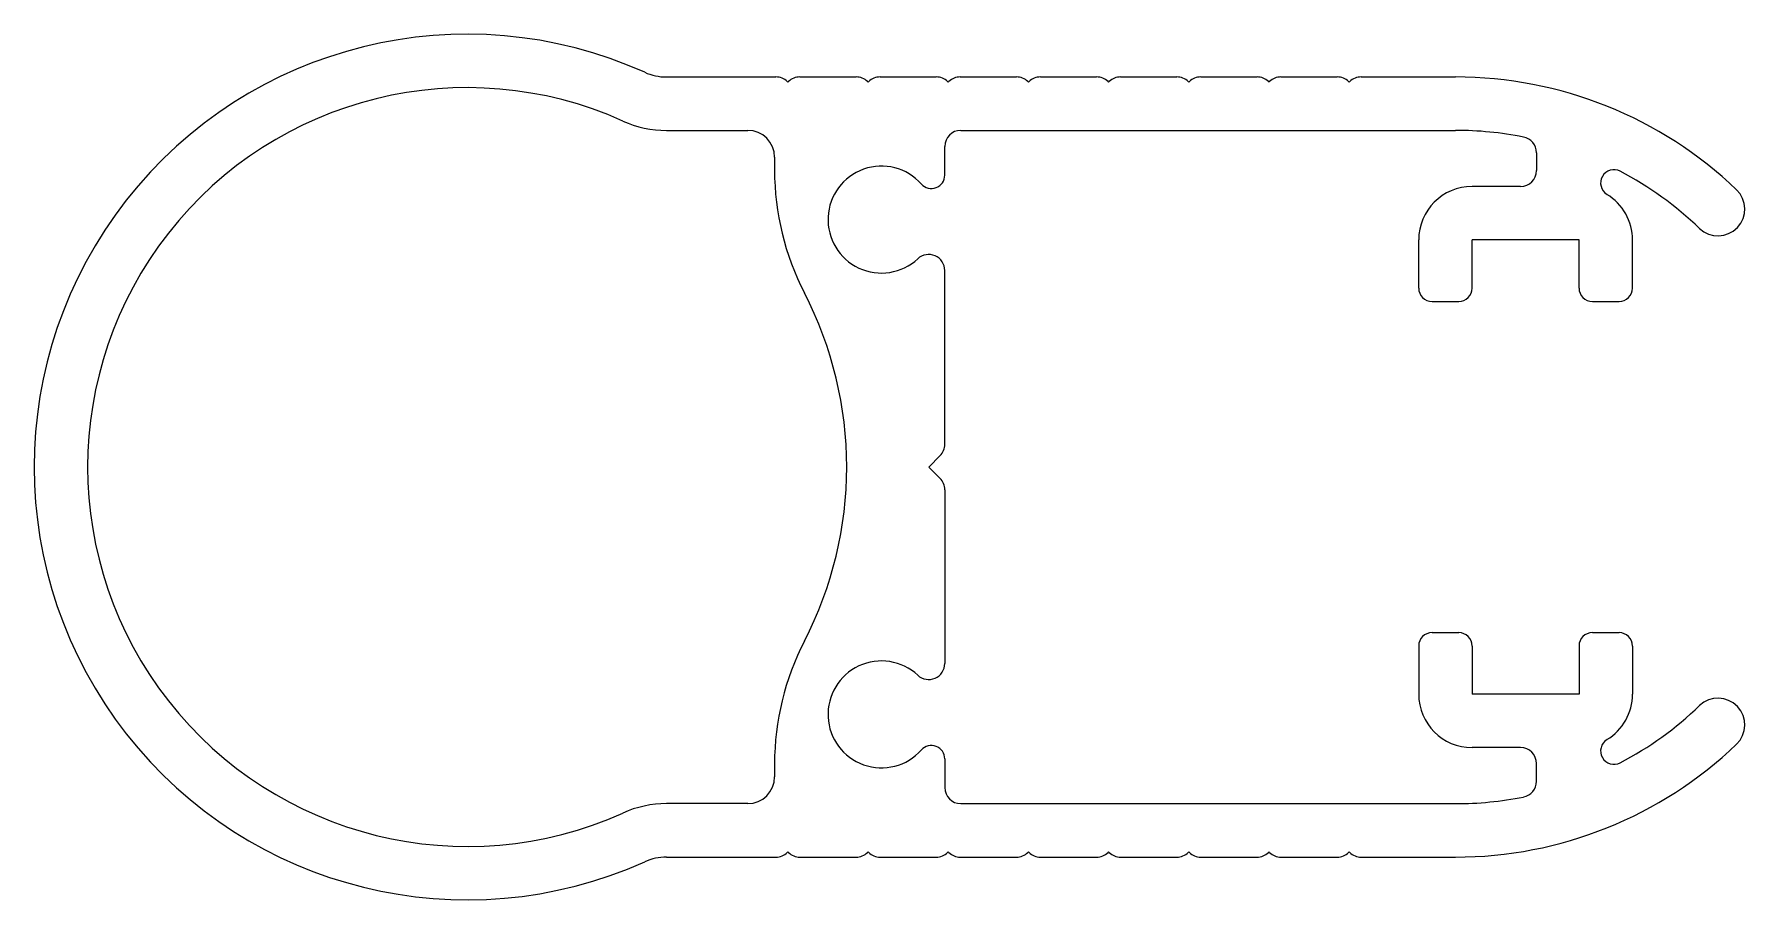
# Model space of a CAD drawing. Extents: x 728.4 to 760.4, y 733.6 to 749.8.
import ezdxf

# ---------------------------------------------------------------- set-up
doc = ezdxf.new("R2010")
doc.units = 0
doc.layers.get('0').update_dxf_attribs({"linetype": 'CONTINUOUS'})

msp = doc.modelspace()

# ---------------------------------------------------------------- linework, layer by layer
at = {"linetype": 'CONTINUOUS'}
for p, q in [((740.236, 749.012), (742.281, 749.012)), ((742.493, 748.925), (742.505, 748.912)), ((742.517, 748.925), (742.505, 748.912)), ((742.729, 749.012), (743.781, 749.012)), ((743.993, 748.925), (744.005, 748.912)), ((744.017, 748.925), (744.005, 748.912)), ((744.229, 749.012), (745.281, 749.012)), ((745.493, 748.925), (745.505, 748.912)), ((745.517, 748.925), (745.505, 748.912)), ((745.729, 749.012), (746.781, 749.012)), ((746.993, 748.925), (747.005, 748.912)), ((747.017, 748.925), (747.005, 748.912)), ((747.229, 749.012), (748.281, 749.012)), ((748.493, 748.925), (748.505, 748.912)), ((748.517, 748.925), (748.505, 748.912)), ((748.729, 749.012), (749.781, 749.012)), ((749.993, 748.925), (750.005, 748.912)), ((750.017, 748.925), (750.005, 748.912)), ((750.229, 749.012), (751.281, 749.012)), ((751.493, 748.925), (751.505, 748.912)), ((751.517, 748.925), (751.505, 748.912)), ((751.729, 749.012), (752.781, 749.012)), ((752.993, 748.925), (753.005, 748.912)), ((753.017, 748.925), (753.005, 748.912)), ((753.229, 749.012), (754.994, 749.012)), ((740.236, 748.012), (741.755, 748.012)), ((745.739, 748.012), (754.994, 748.012)), ((745.439, 747.174), (745.439, 747.712)), ((756.509, 747.594), (756.509, 747.262)), ((742.255, 747.512), (742.255, 747.267)), ((756.209, 746.962), (755.305, 746.962)), ((754.305, 745.062), (754.305, 745.962)), ((755.305, 745.062), (755.305, 745.962)), ((757.305, 745.962), (755.305, 745.962)), ((757.305, 745.062), (757.305, 745.962)), ((758.305, 745.062), (758.305, 745.962)), ((745.439, 742.137), (745.439, 745.39)), ((754.555, 744.812), (755.055, 744.812)), ((757.555, 744.812), (758.055, 744.812)), ((745.139, 741.712), (745.351, 741.925)), ((745.139, 741.712), (745.351, 741.5)), ((745.439, 741.288), (745.439, 738.035)), ((754.555, 738.612), (755.055, 738.612)), ((757.555, 738.612), (758.055, 738.612)), ((754.305, 738.362), (754.305, 737.462)), ((755.305, 738.362), (755.305, 737.462)), ((757.305, 738.362), (757.305, 737.462)), ((758.305, 738.362), (758.305, 737.462)), ((757.305, 737.462), (755.305, 737.462)), ((756.209, 736.462), (755.305, 736.462)), ((742.255, 736.158), (742.255, 735.912)), ((745.439, 736.25), (745.439, 735.712)), ((756.509, 735.831), (756.509, 736.162)), ((741.755, 735.412), (740.236, 735.412)), ((745.739, 735.412), (754.994, 735.412)), ((740.236, 734.412), (742.281, 734.412)), ((742.493, 734.5), (742.505, 734.512)), ((742.517, 734.5), (742.505, 734.512)), ((742.729, 734.412), (743.781, 734.412)), ((743.993, 734.5), (744.005, 734.512)), ((744.017, 734.5), (744.005, 734.512)), ((744.229, 734.412), (745.281, 734.412)), ((745.493, 734.5), (745.505, 734.512)), ((745.517, 734.5), (745.505, 734.512)), ((745.729, 734.412), (746.781, 734.412)), ((746.993, 734.5), (747.005, 734.512)), ((747.017, 734.5), (747.005, 734.512)), ((747.229, 734.412), (748.281, 734.412)), ((748.493, 734.5), (748.505, 734.512)), ((748.517, 734.5), (748.505, 734.512)), ((748.729, 734.412), (749.781, 734.412)), ((749.993, 734.5), (750.005, 734.512)), ((750.017, 734.5), (750.005, 734.512)), ((750.229, 734.412), (751.281, 734.412)), ((751.493, 734.5), (751.505, 734.512)), ((751.517, 734.5), (751.505, 734.512)), ((751.729, 734.412), (752.781, 734.412)), ((752.993, 734.5), (753.005, 734.512)), ((753.017, 734.5), (753.005, 734.512)), ((753.229, 734.412), (754.994, 734.412))]:
    msp.add_line(p, q, dxfattribs=at)
for centre, radius, start, end in [((736.505, 741.712), 8.1, 65.7955, 294.2045), ((736.505, 741.712), 7.1, 65.7955, 294.2045), ((740.236, 750.012), 1, 245.7955, 270), ((742.281, 748.712), 0.3, 45, 90), ((742.729, 748.712), 0.3, 90, 135), ((743.781, 748.712), 0.3, 45, 90), ((744.229, 748.712), 0.3, 90, 135), ((745.281, 748.712), 0.3, 45, 90), ((745.729, 748.712), 0.3, 90, 135), ((746.781, 748.712), 0.3, 45, 90), ((747.229, 748.712), 0.3, 90, 135), ((748.281, 748.712), 0.3, 45, 90), ((748.729, 748.712), 0.3, 90, 135), ((749.781, 748.712), 0.3, 45, 90), ((750.229, 748.712), 0.3, 90, 135), ((751.281, 748.712), 0.3, 45, 90), ((751.729, 748.712), 0.3, 90, 135), ((752.781, 748.712), 0.3, 45, 90), ((753.229, 748.712), 0.3, 90, 135), ((754.994, 741.412), 7.6, 46.2312, 90), ((740.236, 750.012), 2, 245.7955, 270), ((741.755, 747.512), 0.5, 0, 90), ((745.739, 747.712), 0.3, 90, 180), ((754.994, 741.412), 6.6, 78.8848, 90), ((756.209, 747.594), 0.3, 0, 78.8848), ((747.255, 747.267), 5, 180, 207.3235), ((744.255, 746.343), 1, 41.675, 312.8232), ((756.209, 747.262), 0.3, 270, 0), ((757.959, 747.028), 0.25, 62.1697, 238.4757), ((754.994, 741.412), 6.6, 46.2312, 62.1697), ((745.189, 747.174), 0.25, 221.675, 0), ((755.305, 745.962), 1, 90, 180), ((759.906, 746.54), 0.5, 226.2312, 46.2312), ((757.305, 745.962), 1, 0, 58.4757), ((745.139, 745.39), 0.3, 0, 132.8232), ((736.505, 741.712), 7.1, 332.6765, 27.3235), ((754.555, 745.062), 0.25, 180, 270), ((755.055, 745.062), 0.25, 270, 0), ((757.555, 745.062), 0.25, 180, 270), ((758.055, 745.062), 0.25, 270, 0), ((745.139, 742.137), 0.3, 315, 0), ((745.139, 741.288), 0.3, 0, 45), ((754.555, 738.362), 0.25, 90, 180), ((755.055, 738.362), 0.25, 0, 90), ((757.555, 738.362), 0.25, 90, 180), ((758.055, 738.362), 0.25, 360, 90), ((747.255, 736.158), 5, 152.6765, 180), ((744.255, 737.082), 1, 47.1768, 318.325), ((745.139, 738.035), 0.3, 227.1768, 0), ((755.305, 737.462), 1, 180, 270), ((757.305, 737.462), 1, 301.5243, 0), ((759.906, 736.885), 0.5, 313.7688, 133.7688), ((754.994, 742.012), 6.6, 297.8303, 313.7688), ((745.189, 736.25), 0.25, 0, 138.325), ((754.994, 742.012), 7.6, 270, 313.7688), ((756.209, 736.162), 0.3, 0, 90), ((757.959, 736.397), 0.25, 121.5243, 297.8303), ((741.755, 735.912), 0.5, 270, 0), ((745.739, 735.712), 0.3, 180, 270), ((756.209, 735.831), 0.3, 281.1152, 0), ((740.236, 733.412), 2, 90, 114.2045), ((754.994, 742.012), 6.6, 270, 281.1152), ((740.236, 733.412), 1, 90, 114.2045), ((742.281, 734.712), 0.3, 270, 315), ((742.729, 734.712), 0.3, 225, 270), ((743.781, 734.712), 0.3, 270, 315), ((744.229, 734.712), 0.3, 225, 270), ((745.281, 734.712), 0.3, 270, 315), ((745.729, 734.712), 0.3, 225, 270), ((746.781, 734.712), 0.3, 270, 315), ((747.229, 734.712), 0.3, 225, 270), ((748.281, 734.712), 0.3, 270, 315), ((748.729, 734.712), 0.3, 225, 270), ((749.781, 734.712), 0.3, 270, 315), ((750.229, 734.712), 0.3, 225, 270), ((751.281, 734.712), 0.3, 270, 315), ((751.729, 734.712), 0.3, 225, 270), ((752.781, 734.712), 0.3, 270, 315), ((753.229, 734.712), 0.3, 225, 270)]:
    msp.add_arc(centre, radius, start, end, dxfattribs=at)

doc.saveas('drawing.dxf')
